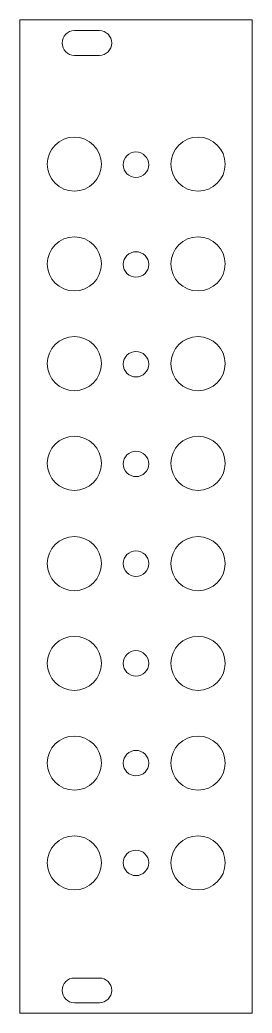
# Model space of a CAD drawing. Header units: inches. Extents: x 208 to 238, y 6 to 134.
import ezdxf

# ---------------------------------------------------------------- set-up
doc = ezdxf.new("R2010")
doc.units = ezdxf.units.IN
doc.header["$MEASUREMENT"] = 0
doc.layers.add('holes', color=7, linetype='Continuous')
doc.layers.add('outline', color=7, linetype='Continuous')

# ---------------------------------------------------------------- blocks, each defined once
blk = doc.blocks.new('block 3')
at = {"layer": 'holes', "color": 7, "lineweight": 9, "true_color": 0xffffff}
for points in [[(225.01, 115.59), (225.01, 114.67), (224.27, 113.94), (223.36, 113.94), (222.45, 113.94), (221.71, 114.67), (221.71, 115.59), (221.71, 116.5), (222.45, 117.24), (223.36, 117.24), (224.27, 117.24), (225.01, 116.5), (225.01, 115.59)], [(225.01, 102.68), (225.01, 101.77), (224.28, 101.03), (223.36, 101.03), (222.45, 101.03), (221.71, 101.77), (221.71, 102.68), (221.71, 103.59), (222.45, 104.33), (223.36, 104.33), (224.28, 104.33), (225.01, 103.59), (225.01, 102.68)], [(225.01, 89.78), (225.01, 88.87), (224.27, 88.13), (223.36, 88.13), (222.45, 88.13), (221.71, 88.87), (221.71, 89.78), (221.71, 90.69), (222.45, 91.43), (223.36, 91.43), (224.27, 91.43), (225.01, 90.69), (225.01, 89.78)], [(225.01, 76.88), (225.01, 75.97), (224.27, 75.23), (223.36, 75.23), (222.45, 75.23), (221.71, 75.97), (221.71, 76.88), (221.71, 77.79), (222.45, 78.53), (223.36, 78.53), (224.27, 78.53), (225.01, 77.79), (225.01, 76.88)], [(225.01, 63.98), (225.01, 63.07), (224.28, 62.33), (223.36, 62.33), (222.45, 62.33), (221.71, 63.07), (221.71, 63.98), (221.71, 64.89), (222.45, 65.63), (223.36, 65.63), (224.28, 65.63), (225.01, 64.89), (225.01, 63.98)], [(225.01, 51.07), (225.01, 50.16), (224.27, 49.42), (223.36, 49.42), (222.45, 49.42), (221.71, 50.16), (221.71, 51.07), (221.71, 51.99), (222.45, 52.72), (223.36, 52.72), (224.27, 52.72), (225.01, 51.99), (225.01, 51.07)], [(225.01, 38.17), (225.01, 37.26), (224.28, 36.52), (223.36, 36.52), (222.45, 36.52), (221.71, 37.26), (221.71, 38.17), (221.71, 39.08), (222.45, 39.82), (223.36, 39.82), (224.28, 39.82), (225.01, 39.08), (225.01, 38.17)], [(225.01, 25.27), (225.01, 24.36), (224.27, 23.62), (223.36, 23.62), (222.45, 23.62), (221.71, 24.36), (221.71, 25.27), (221.71, 26.18), (222.45, 26.92), (223.36, 26.92), (224.27, 26.92), (225.01, 26.18), (225.01, 25.27)]]:
    blk.add_open_spline(points, degree=3, knots=[0, 0, 0, 0, 1, 1, 1, 2, 2, 2, 3, 3, 3, 4, 4, 4, 4], dxfattribs=at)
blk = doc.blocks.new('block 4')
at = {"layer": 'holes', "color": 7, "lineweight": 9, "true_color": 0xffffff}
for points in [[(225.01, 115.59), (225.01, 114.67), (224.27, 113.94), (223.36, 113.94), (222.45, 113.94), (221.71, 114.67), (221.71, 115.59), (221.71, 116.5), (222.45, 117.24), (223.36, 117.24), (224.27, 117.24), (225.01, 116.5), (225.01, 115.59)], [(225.01, 102.68), (225.01, 101.77), (224.28, 101.03), (223.36, 101.03), (222.45, 101.03), (221.71, 101.77), (221.71, 102.68), (221.71, 103.59), (222.45, 104.33), (223.36, 104.33), (224.28, 104.33), (225.01, 103.59), (225.01, 102.68)], [(225.01, 89.78), (225.01, 88.87), (224.27, 88.13), (223.36, 88.13), (222.45, 88.13), (221.71, 88.87), (221.71, 89.78), (221.71, 90.69), (222.45, 91.43), (223.36, 91.43), (224.27, 91.43), (225.01, 90.69), (225.01, 89.78)], [(225.01, 76.88), (225.01, 75.97), (224.27, 75.23), (223.36, 75.23), (222.45, 75.23), (221.71, 75.97), (221.71, 76.88), (221.71, 77.79), (222.45, 78.53), (223.36, 78.53), (224.27, 78.53), (225.01, 77.79), (225.01, 76.88)], [(225.01, 63.98), (225.01, 63.07), (224.28, 62.33), (223.36, 62.33), (222.45, 62.33), (221.71, 63.07), (221.71, 63.98), (221.71, 64.89), (222.45, 65.63), (223.36, 65.63), (224.28, 65.63), (225.01, 64.89), (225.01, 63.98)], [(225.01, 51.07), (225.01, 50.16), (224.27, 49.42), (223.36, 49.42), (222.45, 49.42), (221.71, 50.16), (221.71, 51.07), (221.71, 51.99), (222.45, 52.72), (223.36, 52.72), (224.27, 52.72), (225.01, 51.99), (225.01, 51.07)], [(225.01, 38.17), (225.01, 37.26), (224.28, 36.52), (223.36, 36.52), (222.45, 36.52), (221.71, 37.26), (221.71, 38.17), (221.71, 39.08), (222.45, 39.82), (223.36, 39.82), (224.28, 39.82), (225.01, 39.08), (225.01, 38.17)], [(225.01, 25.27), (225.01, 24.36), (224.27, 23.62), (223.36, 23.62), (222.45, 23.62), (221.71, 24.36), (221.71, 25.27), (221.71, 26.18), (222.45, 26.92), (223.36, 26.92), (224.27, 26.92), (225.01, 26.18), (225.01, 25.27)]]:
    blk.add_open_spline(points, degree=3, knots=[0, 0, 0, 0, 1, 1, 1, 2, 2, 2, 3, 3, 3, 4, 4, 4, 4], dxfattribs=at)
blk = doc.blocks.new('block 2')
at = {"layer": 'holes'}
for name in ['block 3', 'block 4']:
    blk.add_blockref(name, (0, 0), dxfattribs=at)
blk = doc.blocks.new('block 5')
at = {"layer": 'holes', "color": 7, "lineweight": 9, "true_color": 0xffffff}
for points in [[(218.9, 115.66), (218.9, 113.72), (217.33, 112.16), (215.4, 112.16), (213.46, 112.16), (211.9, 113.72), (211.9, 115.66), (211.9, 117.59), (213.46, 119.16), (215.4, 119.16), (217.33, 119.16), (218.9, 117.59), (218.9, 115.66)], [(234.88, 115.66), (234.88, 113.72), (233.31, 112.16), (231.38, 112.16), (229.45, 112.16), (227.88, 113.72), (227.88, 115.66), (227.88, 117.59), (229.45, 119.16), (231.38, 119.16), (233.31, 119.16), (234.88, 117.59), (234.88, 115.66)], [(218.9, 102.76), (218.9, 100.82), (217.33, 99.26), (215.4, 99.26), (213.46, 99.26), (211.9, 100.82), (211.9, 102.76), (211.9, 104.69), (213.46, 106.26), (215.4, 106.26), (217.33, 106.26), (218.9, 104.69), (218.9, 102.76)], [(234.88, 102.76), (234.88, 100.82), (233.31, 99.26), (231.38, 99.26), (229.45, 99.26), (227.88, 100.82), (227.88, 102.76), (227.88, 104.69), (229.45, 106.26), (231.38, 106.26), (233.31, 106.26), (234.88, 104.69), (234.88, 102.76)], [(218.9, 89.85), (218.9, 87.92), (217.33, 86.35), (215.4, 86.35), (213.46, 86.35), (211.9, 87.92), (211.9, 89.85), (211.9, 91.79), (213.46, 93.35), (215.4, 93.35), (217.33, 93.35), (218.9, 91.79), (218.9, 89.85)], [(234.88, 89.85), (234.88, 87.92), (233.31, 86.35), (231.38, 86.35), (229.45, 86.35), (227.88, 87.92), (227.88, 89.85), (227.88, 91.79), (229.45, 93.35), (231.38, 93.35), (233.31, 93.35), (234.88, 91.79), (234.88, 89.85)], [(218.9, 76.95), (218.9, 75.02), (217.33, 73.45), (215.4, 73.45), (213.46, 73.45), (211.9, 75.02), (211.9, 76.95), (211.9, 78.88), (213.46, 80.45), (215.4, 80.45), (217.33, 80.45), (218.9, 78.88), (218.9, 76.95)], [(234.88, 76.95), (234.88, 75.02), (233.31, 73.45), (231.38, 73.45), (229.45, 73.45), (227.88, 75.02), (227.88, 76.95), (227.88, 78.88), (229.45, 80.45), (231.38, 80.45), (233.31, 80.45), (234.88, 78.88), (234.88, 76.95)], [(218.9, 63.98), (218.9, 62.04), (217.33, 60.48), (215.4, 60.48), (213.46, 60.48), (211.9, 62.04), (211.9, 63.98), (211.9, 65.91), (213.46, 67.48), (215.4, 67.48), (217.33, 67.48), (218.9, 65.91), (218.9, 63.98)], [(234.88, 63.98), (234.88, 62.04), (233.31, 60.48), (231.38, 60.48), (229.45, 60.48), (227.88, 62.04), (227.88, 63.98), (227.88, 65.91), (229.45, 67.48), (231.38, 67.48), (233.31, 67.48), (234.88, 65.91), (234.88, 63.98)], [(218.9, 51.07), (218.9, 49.14), (217.33, 47.58), (215.4, 47.58), (213.46, 47.58), (211.9, 49.14), (211.9, 51.07), (211.9, 53.01), (213.46, 54.57), (215.4, 54.57), (217.33, 54.57), (218.9, 53.01), (218.9, 51.07)], [(234.88, 51.07), (234.88, 49.14), (233.31, 47.58), (231.38, 47.58), (229.45, 47.58), (227.88, 49.14), (227.88, 51.07), (227.88, 53.01), (229.45, 54.57), (231.38, 54.57), (233.31, 54.57), (234.88, 53.01), (234.88, 51.07)], [(218.9, 38.17), (218.9, 36.24), (217.33, 34.67), (215.4, 34.67), (213.46, 34.67), (211.9, 36.24), (211.9, 38.17), (211.9, 40.11), (213.46, 41.67), (215.4, 41.67), (217.33, 41.67), (218.9, 40.11), (218.9, 38.17)], [(234.88, 38.17), (234.88, 36.24), (233.31, 34.67), (231.38, 34.67), (229.45, 34.67), (227.88, 36.24), (227.88, 38.17), (227.88, 40.11), (229.45, 41.67), (231.38, 41.67), (233.31, 41.67), (234.88, 40.11), (234.88, 38.17)], [(218.9, 25.27), (218.9, 23.34), (217.33, 21.77), (215.4, 21.77), (213.46, 21.77), (211.9, 23.34), (211.9, 25.27), (211.9, 27.2), (213.46, 28.77), (215.4, 28.77), (217.33, 28.77), (218.9, 27.2), (218.9, 25.27)], [(234.88, 25.27), (234.88, 23.34), (233.31, 21.77), (231.38, 21.77), (229.45, 21.77), (227.88, 23.34), (227.88, 25.27), (227.88, 27.2), (229.45, 28.77), (231.38, 28.77), (233.31, 28.77), (234.88, 27.2), (234.88, 25.27)]]:
    blk.add_open_spline(points, degree=3, knots=[0, 0, 0, 0, 1, 1, 1, 2, 2, 2, 3, 3, 3, 4, 4, 4, 4], dxfattribs=at)

msp = doc.modelspace()

# ---------------------------------------------------------------- linework, layer by layer
at = {"layer": 'holes', "color": 7, "lineweight": 9, "true_color": 0xffffff}
for points in [[(220.22, 131.33), (220.22, 130.44), (219.52, 129.73), (218.65, 129.73), (218.65, 129.73), (215.4, 129.73), (215.4, 129.73), (214.53, 129.73), (213.82, 130.44), (213.82, 131.33), (213.82, 131.33), (213.82, 131.33), (213.82, 131.33), (213.82, 132.21), (214.53, 132.93), (215.4, 132.93), (215.4, 132.93), (218.65, 132.93), (218.65, 132.93), (219.52, 132.93), (220.22, 132.21), (220.22, 131.33), (220.22, 131.33), (220.22, 131.33), (220.22, 131.33)], [(220.22, 8.77), (220.22, 7.89), (219.52, 7.17), (218.65, 7.17), (218.65, 7.17), (215.4, 7.17), (215.4, 7.17), (214.53, 7.17), (213.82, 7.89), (213.82, 8.77), (213.82, 8.77), (213.82, 8.77), (213.82, 8.77), (213.82, 9.66), (214.53, 10.37), (215.4, 10.37), (215.4, 10.37), (218.65, 10.37), (218.65, 10.37), (219.52, 10.37), (220.22, 9.66), (220.22, 8.77), (220.22, 8.77), (220.22, 8.77), (220.22, 8.77)]]:
    msp.add_open_spline(points, degree=3, knots=[0, 0, 0, 0, 1, 1, 1, 2, 2, 2, 3, 3, 3, 4, 4, 4, 5, 5, 5, 6, 6, 6, 7, 7, 7, 8, 8, 8, 8], dxfattribs=at)
at = {"layer": 'outline', "color": 7, "lineweight": 9, "true_color": 0xffffff}
msp.add_lwpolyline([(238.36, 5.83), (208.36, 5.83), (208.36, 134.33), (238.36, 134.33), (238.36, 5.83)], dxfattribs=at)

# ---------------------------------------------------------------- block references
at = {"layer": 'holes'}
for name in ['block 5', 'block 2']:
    msp.add_blockref(name, (0, 0), dxfattribs=at)

doc.saveas('drawing.dxf')
